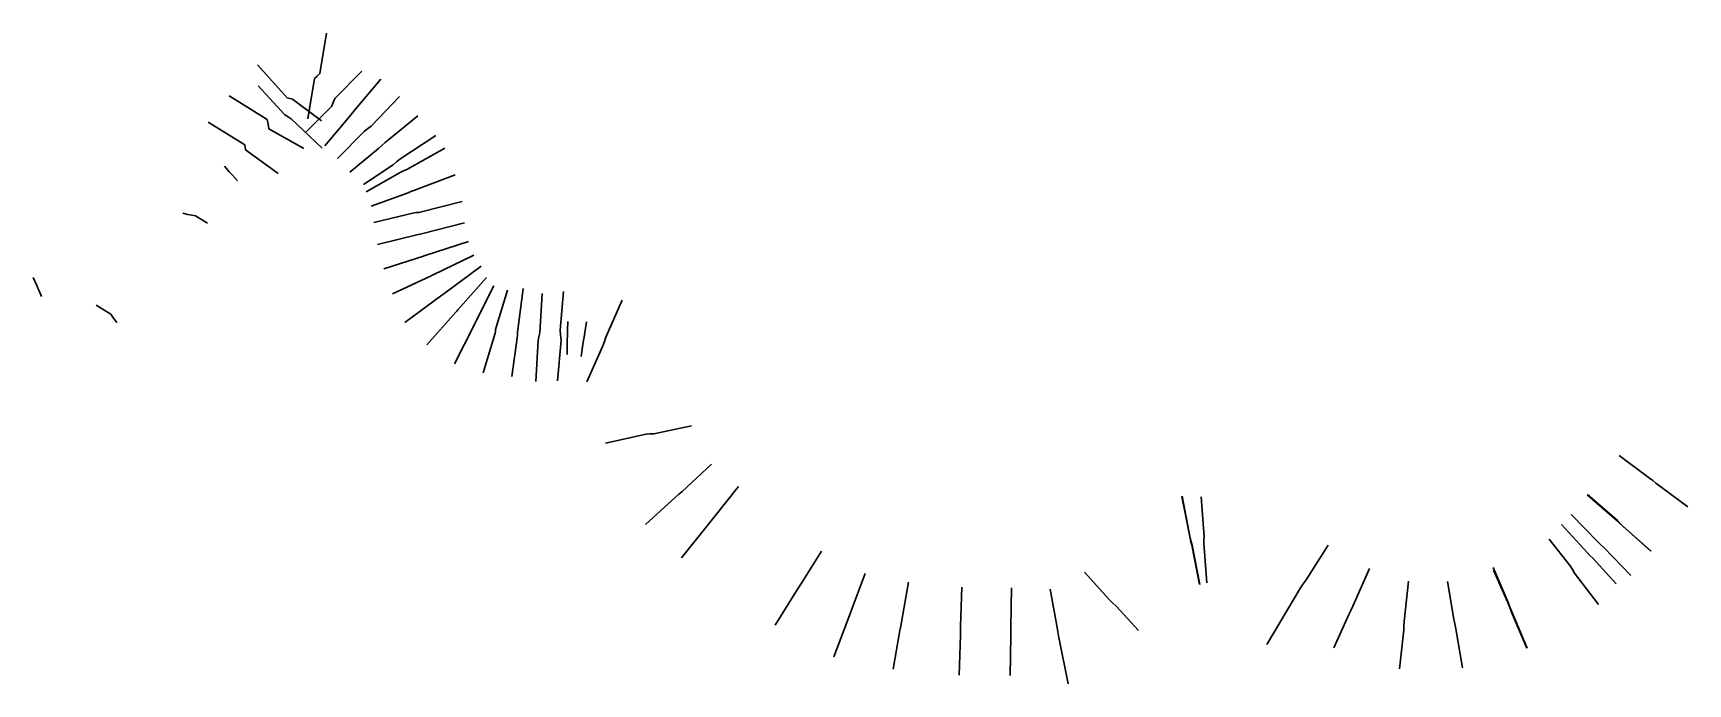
# Model space of a CAD drawing. Header units: inches. Extents: x 1059851 to 1067490, y 1543975 to 1546980.
import ezdxf

# ---------------------------------------------------------------- set-up
doc = ezdxf.new("R2010")
doc.units = ezdxf.units.IN
doc.header["$MEASUREMENT"] = 0
doc.layers.add('CrossSection', color=7, linetype='Continuous', lineweight=30, true_color=0x85000b)

msp = doc.modelspace()

# ---------------------------------------------------------------- linework, layer by layer
at = {"layer": 'CrossSection'}
for points in [[(1061119, 1546584.8), (1061150, 1546770.2), (1061162.2, 1546781.9), (1061174.4, 1546793.6), (1061204.7, 1546980.4)], [(1061181.4, 1546575), (1061048.6, 1546675.8), (1061036.3, 1546678.5), (1061024.1, 1546681.3), (1060886.5, 1546833.6)], [(1061106.2, 1546519.2), (1061228.1, 1546641.6), (1061236.1, 1546660.2), (1061244.1, 1546678.7), (1061368.1, 1546804.9)], [(1061197.5, 1546459.9), (1061312.7, 1546596.5), (1061325.1, 1546612.4), (1061337.6, 1546628.3), (1061456.6, 1546767.1)], [(1061101.1, 1546447.8), (1060939.6, 1546537.8), (1060935.4, 1546559.5), (1060931.1, 1546581.2), (1060755.5, 1546690.7)], [(1061185.6, 1546449), (1061041.9, 1546583.8), (1061027.7, 1546593.7), (1061013.5, 1546603.6), (1060889.4, 1546737.4)], [(1061256.3, 1546401.1), (1061378.9, 1546526.6), (1061394.9, 1546538.9), (1061410.9, 1546551.2), (1061541.7, 1546688)], [(1061313.2, 1546338), (1061445.9, 1546447.8), (1061460.7, 1546461.5), (1061475.5, 1546475.2), (1061627.5, 1546598)], [(1060982.5, 1546332), (1060831.6, 1546441.3), (1060829.5, 1546453.2), (1060827.4, 1546465.1), (1060659.3, 1546569.4)], [(1061375.3, 1546280.6), (1061513.1, 1546372.6), (1061528.3, 1546385.8), (1061543.5, 1546398.9), (1061709.2, 1546507.3)], [(1061388.4, 1546246.9), (1061545.2, 1546337.1), (1061560.5, 1546344.1), (1061575.7, 1546351.1), (1061751.1, 1546449)], [(1060794.8, 1546297.8), (1060771.4, 1546324.2), (1060763.8, 1546332.3), (1060756.2, 1546340.4), (1060734.4, 1546365.5)], [(1061412, 1546181.7), (1061582.1, 1546243.6), (1061594.9, 1546248.5), (1061607.7, 1546253.5), (1061799.7, 1546326.2)], [(1060656.5, 1546103.4), (1060600.5, 1546136), (1060583.1, 1546139.8), (1060565.7, 1546143.5), (1060541.6, 1546148.7)], [(1061423.6, 1546105.9), (1061610, 1546151), (1061620.6, 1546151.8), (1061631.1, 1546152.6), (1061831.7, 1546202.1)], [(1061441.2, 1546003.7), (1061629.1, 1546050.1), (1061636.4, 1546051.5), (1061643.7, 1546053), (1061842.8, 1546104.2)], [(1061469.5, 1545891.4), (1061652.3, 1545950.8), (1061656.4, 1545952), (1061660.6, 1545953.1), (1061860.4, 1546017.9)], [(1061510.1, 1545775.9), (1061688, 1545860), (1061692.7, 1545862.2), (1061697.3, 1545864.5), (1061885.2, 1545954.7)], [(1059889.9, 1545764.5), (1059878.3, 1545790.3), (1059872.7, 1545802.6), (1059867.2, 1545815), (1059850.7, 1545851.6)], [(1061567.2, 1545644.5), (1061737, 1545770.5), (1061742.1, 1545773.6), (1061747.3, 1545776.6), (1061918.7, 1545903.8)], [(1061668.7, 1545540.5), (1061802.7, 1545691.2), (1061806.9, 1545696.6), (1061811.1, 1545702.1), (1061944.2, 1545851.6)], [(1061795.4, 1545453), (1061886.9, 1545631.9), (1061890.3, 1545638.9), (1061893.7, 1545645.9), (1061977.9, 1545812.7)], [(1061928.2, 1545411.7), (1061983.5, 1545594.3), (1061984.7, 1545602.8), (1061985.9, 1545611.4), (1062041.4, 1545794.2)], [(1062061, 1545395.2), (1062086.3, 1545583.7), (1062087.1, 1545597.3), (1062087.9, 1545610.9), (1062113.4, 1545800.6)], [(1062170.9, 1545371.6), (1062181.8, 1545560.3), (1062186, 1545578.2), (1062190.1, 1545596), (1062200.4, 1545777.7)], [(1062270.9, 1545375.2), (1062288.3, 1545562.2), (1062285.9, 1545585.2), (1062283.4, 1545608.2), (1062299.8, 1545786.7)], [(1060237.3, 1545644.5), (1060221.5, 1545663.9), (1060215.2, 1545673.5), (1060208.9, 1545683), (1060142.3, 1545724.6)], [(1062407.6, 1545369.5), (1062481.3, 1545537.1), (1062488.4, 1545557.2), (1062495.4, 1545577.2), (1062570.4, 1545747.3)], [(1062315.8, 1545497), (1062315.8, 1545562.1), (1062317, 1545585.3), (1062318.3, 1545608.6), (1062319.6, 1545648.9)], [(1062380.3, 1545486.7), (1062390.4, 1545553.2), (1062394.2, 1545575.9), (1062397.9, 1545598.6), (1062405.3, 1545646.5)], [(1062492.7, 1545087.1), (1062680.5, 1545128.6), (1062698.1, 1545129.7), (1062715.6, 1545130.7), (1062889.9, 1545166.4)], [(1062678.5, 1544711), (1062816.5, 1544838.4), (1062831.9, 1544851.5), (1062847.3, 1544864.5), (1062982.5, 1544989.8)], [(1067490.1, 1544793.1), (1067342.6, 1544902.9), (1067328, 1544914.1), (1067313.5, 1544925.3), (1067172.2, 1545030.2)], [(1062844.2, 1544557.6), (1062969, 1544713), (1062981.1, 1544728.6), (1062993.2, 1544744.2), (1063106.4, 1544887)], [(1065235.6, 1544434.8), (1065200, 1544616), (1065196, 1544631.9), (1065192, 1544647.9), (1065153.6, 1544840.5)], [(1065236.3, 1544434.2), (1065201, 1544616.3), (1065197, 1544632.2), (1065193, 1544648.1), (1065154.9, 1544841.7)], [(1065268.7, 1544442.4), (1065255.4, 1544625.6), (1065256.1, 1544639.8), (1065256.8, 1544654), (1065243.5, 1544838.9)], [(1067319.2, 1544587.8), (1067189.4, 1544703.3), (1067176.5, 1544715.9), (1067163.7, 1544728.6), (1067025.6, 1544849.2)], [(1067320, 1544588.7), (1067190.1, 1544704), (1067177.3, 1544716.7), (1067164.4, 1544729.3), (1067026.4, 1544849.7)], [(1067159.3, 1544437.6), (1067050.9, 1544555.8), (1067037.6, 1544568.7), (1067024.3, 1544581.6), (1066907.2, 1544711)], [(1067227.3, 1544476.1), (1067102.1, 1544605.1), (1067088.3, 1544617.9), (1067074.6, 1544630.7), (1066951.4, 1544757.4)], [(1065546.3, 1544157.7), (1065702.1, 1544419.1), (1065714.6, 1544437.2), (1065727.2, 1544455.3), (1065828.6, 1544615.8)], [(1067077.2, 1544342.3), (1066967.2, 1544487.5), (1066956.8, 1544504.4), (1066946.4, 1544521.3), (1066849.9, 1544643.6)], [(1063275.7, 1544246.3), (1063374.9, 1544404.9), (1063386.1, 1544422.7), (1063397.3, 1544440.4), (1063490.2, 1544588.5)], [(1063548, 1544099.8), (1063616.6, 1544283.2), (1063624.6, 1544304.3), (1063632.5, 1544325.5), (1063692.4, 1544485.7)], [(1064953.1, 1544221.3), (1064850.6, 1544334.4), (1064833.5, 1544350.3), (1064816.4, 1544366.2), (1064705, 1544491.3)], [(1065854.9, 1544142), (1065924.2, 1544295.4), (1065933.7, 1544314.7), (1065943.2, 1544334), (1066019.8, 1544508.4)], [(1066747.3, 1544140.6), (1066676.7, 1544307.5), (1066668.3, 1544329.4), (1066659.9, 1544351.3), (1066591, 1544513.7)], [(1066746, 1544140.8), (1066676, 1544306.5), (1066667.3, 1544329), (1066658.7, 1544351.5), (1066592.7, 1544500.6)], [(1063821.3, 1544043.8), (1063852.5, 1544222.1), (1063855.8, 1544241.4), (1063859.2, 1544260.7), (1063891.6, 1544445.7)], [(1064126.3, 1544016.3), (1064131.8, 1544200.9), (1064132.1, 1544220.7), (1064132.5, 1544240.6), (1064137.7, 1544421.5)], [(1064360.9, 1544014.2), (1064363.7, 1544198), (1064364, 1544216.9), (1064364.3, 1544235.7), (1064367.1, 1544419.8)], [(1064629.5, 1543975.5), (1064583.9, 1544197.6), (1064580.9, 1544216.5), (1064577.9, 1544235.5), (1064545.3, 1544412.9)], [(1066159.4, 1544045), (1066178.1, 1544225.4), (1066179.2, 1544244.2), (1066180.3, 1544263), (1066200, 1544449.3)], [(1066449.3, 1544050.1), (1066418.9, 1544230.4), (1066414.3, 1544252.7), (1066409.8, 1544275.1), (1066380.2, 1544448)]]:
    msp.add_lwpolyline(points, dxfattribs=at)

doc.saveas('drawing.dxf')
